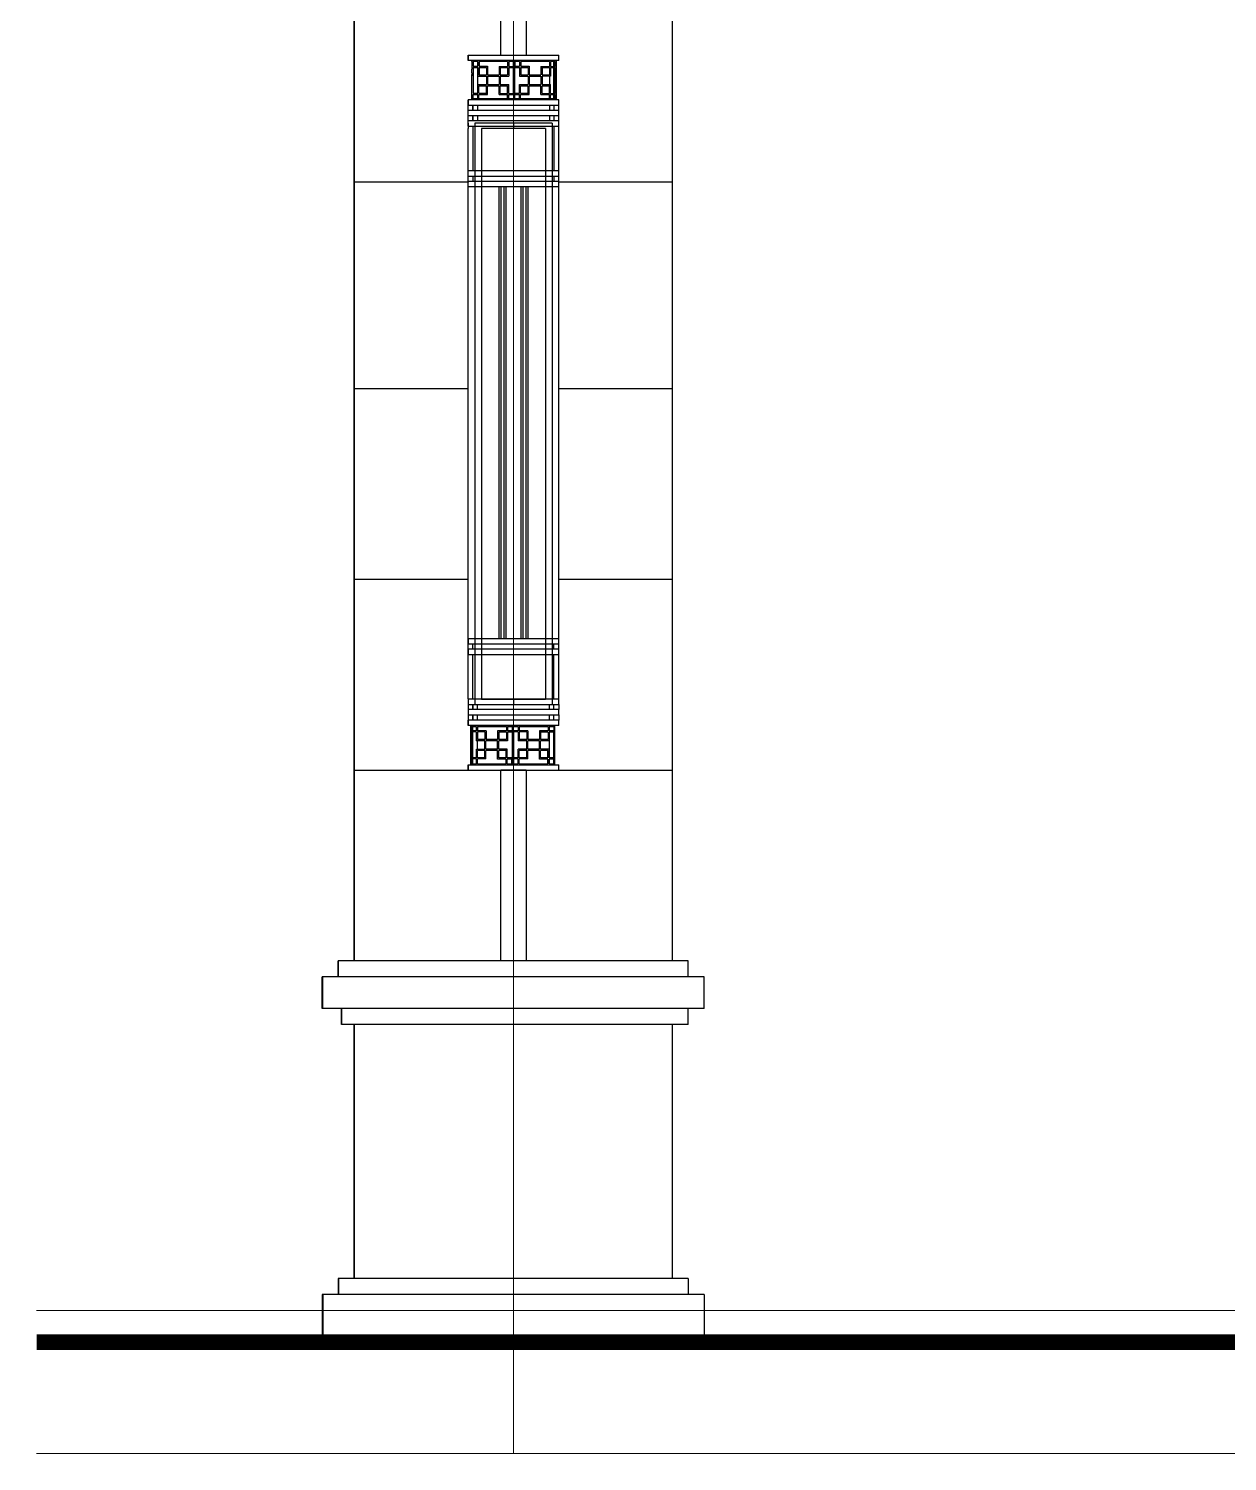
# Model space of a CAD drawing. Extents: x 1188826 to 1909461, y 608442 to 1651179.
# Drawn here: x 1651508 to 1655278, y 1027938 to 1032447 of the extents above; entities that cross this region are included whole.
import ezdxf

# ---------------------------------------------------------------- set-up
doc = ezdxf.new("R2010")
doc.units = 0
doc.header["$LTSCALE"] = 1000
doc.header["$MEASUREMENT"] = 0
doc.linetypes.add('ACAD_ISO10W100', pattern=[18.5, 12, -3, 0.5, -3])
doc.linetypes.add('DOTE', pattern=[2.42, 2, -0.2, 0.02, -0.2])
doc.layers.add('DOTE', color=19, linetype='DOTE', lineweight=9)
doc.layers.add('分缝', color=37, linetype='Continuous')
doc.layers.add('立面线', color=40, linetype='Continuous')

msp = doc.modelspace()

# ---------------------------------------------------------------- linework, layer by layer
at = {"layer": 'DOTE', "linetype": 'ACAD_ISO10W100', "ltscale": 100}
for p, q in [((1653032.7, 1034263.4), (1653032.7, 1027963.4)), ((1678232.8, 1028413.4), (1651532.8, 1028413.4)), ((1678232.8, 1027963.4), (1651532.8, 1027963.4))]:
    msp.add_line(p, q, dxfattribs=at)
at = {"layer": '分缝'}
for p, q in [((1652890.3, 1031963.4), (1652531.5, 1031963.4)), ((1653532.8, 1031963.4), (1653175.3, 1031963.4)), ((1652890.3, 1031313.4), (1652531.5, 1031313.4)), ((1653532.8, 1031313.4), (1653175.3, 1031313.4)), ((1652890.3, 1030713.4), (1652531.5, 1030713.4)), ((1653532.8, 1030713.4), (1653175.3, 1030713.4)), ((1652531.5, 1030113.4), (1652982.8, 1030113.4)), ((1653082.8, 1030113.4), (1653532.8, 1030113.4))]:
    msp.add_line(p, q, dxfattribs=at)
at = {"layer": '立面线'}
for p, q in [((1652531.5, 1029513.4), (1652531.5, 1033363.4)), ((1652531.8, 1029513.4), (1652531.8, 1033363.4)), ((1652532.5, 1029513.4), (1652532.5, 1033363.4)), ((1652532.8, 1029513.4), (1652532.8, 1033363.4)), ((1652992.8, 1032363.4), (1652992.8, 1033363.4)), ((1653072.8, 1033363.4), (1653072.8, 1032363.4)), ((1653532.8, 1029513.4), (1653532.8, 1033363.4)), ((1652890.3, 1032346.9), (1652890.3, 1032363.4)), ((1652890.3, 1032363.4), (1652890.3, 1032346.9)), ((1652890.3, 1032363.4), (1653175.3, 1032363.4)), ((1653175.3, 1032346.9), (1652890.3, 1032346.9)), ((1652902.3, 1032346.9), (1652902.3, 1032343.2)), ((1652902.3, 1032343.2), (1652902.3, 1032346.9)), ((1652902.3, 1032343.2), (1652902.3, 1032330.3)), ((1652902.3, 1032343.2), (1652902.3, 1032330.3)), ((1652906.2, 1032343.5), (1652906.2, 1032328.6)), ((1652920.9, 1032343.5), (1652906.2, 1032343.5)), ((1652919.9, 1032343.5), (1652919.9, 1032328.6)), ((1652920.9, 1032343.5), (1652920.9, 1032328.6)), ((1652924.8, 1032343.5), (1652924.8, 1032328.6)), ((1653014.5, 1032343.5), (1652924.8, 1032343.5)), ((1653014.5, 1032343.5), (1653014.5, 1032328.1)), ((1653017.9, 1032343.5), (1653017.9, 1032328.1)), ((1653033.1, 1032343.5), (1653017.9, 1032343.5)), ((1653033.1, 1032328.1), (1653033.1, 1032343.5)), ((1653033.6, 1032346.9), (1653033.6, 1032222.7)), ((1653037, 1032222.7), (1653037, 1032346.9)), ((1653037.5, 1032343.5), (1653037.5, 1032328.6)), ((1653052.2, 1032343.5), (1653037.5, 1032343.5)), ((1653052.2, 1032343.5), (1653052.2, 1032328.6)), ((1653056.1, 1032343.5), (1653056.1, 1032328.6)), ((1653145.9, 1032343.5), (1653056.1, 1032343.5)), ((1653145.7, 1032343.5), (1653145.7, 1032328.1)), ((1653145.9, 1032343.5), (1653145.9, 1032328.1)), ((1653149.2, 1032343.5), (1653149.2, 1032328.1)), ((1653164.4, 1032343.5), (1653149.2, 1032343.5)), ((1653160.3, 1032328.1), (1653160.3, 1032343.5)), ((1653163.3, 1032343.5), (1653163.3, 1032328.1)), ((1653164.4, 1032328.1), (1653164.4, 1032343.5)), ((1653168.3, 1032222.7), (1653168.3, 1032346.9)), ((1653175.3, 1032346.9), (1653175.3, 1032363.4)), ((1652902.3, 1032329.7), (1652902.3, 1032330.3)), ((1652902.3, 1032329.7), (1652902.3, 1032326.6)), ((1652902.3, 1032326.6), (1652902.3, 1032326.1)), ((1652902.3, 1032326.1), (1652902.3, 1032325.1)), ((1652902.3, 1032325.1), (1652902.3, 1032323.2)), ((1652902.3, 1032323.2), (1652902.3, 1032320.3)), ((1652902.3, 1032320.3), (1652902.3, 1032319.6)), ((1652902.3, 1032307.7), (1652902.3, 1032319.6)), ((1652902.3, 1032307.7), (1652902.3, 1032305.4)), ((1652902.3, 1032305.4), (1652902.3, 1032304.9)), ((1652902.3, 1032304.9), (1652902.3, 1032302.4)), ((1652902.3, 1032304.9), (1652902.3, 1032302.4)), ((1652902.3, 1032302.4), (1652902.3, 1032298.8)), ((1652902.3, 1032271.9), (1652902.3, 1032302.4)), ((1652902.3, 1032271.9), (1652902.3, 1032298.8)), ((1652905.7, 1032325), (1652905.7, 1032243.4)), ((1652905.7, 1032325), (1652920.9, 1032325)), ((1652906.2, 1032328.6), (1652920.9, 1032328.6)), ((1652919.9, 1032325), (1652919.9, 1032243.4)), ((1652920.9, 1032325), (1652920.9, 1032297.7)), ((1652920.9, 1032297.7), (1652948, 1032297.7)), ((1652924.8, 1032328.6), (1652951.4, 1032328.6)), ((1652924.8, 1032325), (1652948, 1032325)), ((1652924.8, 1032325), (1652924.8, 1032301.3)), ((1652924.8, 1032301.3), (1652948, 1032301.3)), ((1652948, 1032325), (1652948, 1032301.3)), ((1652948, 1032297.7), (1652948, 1032270.7)), ((1652951.4, 1032328.6), (1652951.4, 1032301.3)), ((1652951.4, 1032301.3), (1652987.9, 1032301.3)), ((1652951.4, 1032297.7), (1652951.4, 1032270.7)), ((1652951.4, 1032297.7), (1652987.9, 1032297.7)), ((1652987.9, 1032328.1), (1653014.5, 1032328.1)), ((1652987.9, 1032328.1), (1652987.9, 1032301.3)), ((1652987.9, 1032297.7), (1652987.9, 1032270.7)), ((1652991.3, 1032325), (1653014.5, 1032325)), ((1652991.3, 1032325), (1652991.3, 1032301.3)), ((1652991.3, 1032301.3), (1653014.5, 1032301.3)), ((1652991.3, 1032297.7), (1652991.3, 1032270.7)), ((1652991.3, 1032297.7), (1653017.9, 1032297.7)), ((1653014.5, 1032325), (1653014.5, 1032301.3)), ((1653017.9, 1032328.1), (1653033.1, 1032328.1)), ((1653017.9, 1032325), (1653033.1, 1032325)), ((1653017.9, 1032325), (1653017.9, 1032297.7)), ((1653033.1, 1032242.9), (1653033.1, 1032325)), ((1653037, 1032325), (1653052.2, 1032325)), ((1653037.5, 1032328.6), (1653052.2, 1032328.6)), ((1653052.2, 1032325), (1653052.2, 1032297.7)), ((1653052.2, 1032297.7), (1653079.3, 1032297.7)), ((1653056.1, 1032328.6), (1653082.7, 1032328.6)), ((1653056.1, 1032325), (1653079.3, 1032325)), ((1653056.1, 1032325), (1653056.1, 1032301.3)), ((1653056.1, 1032301.3), (1653079.3, 1032301.3)), ((1653079.3, 1032325), (1653079.3, 1032301.3)), ((1653079.3, 1032297.7), (1653079.3, 1032270.7)), ((1653082.7, 1032328.6), (1653082.7, 1032301.3)), ((1653082.7, 1032301.3), (1653119.2, 1032301.3)), ((1653082.7, 1032297.7), (1653082.7, 1032270.7)), ((1653082.7, 1032297.7), (1653119.2, 1032297.7)), ((1653119.2, 1032328.1), (1653119.2, 1032301.3)), ((1653119.2, 1032328.1), (1653145.9, 1032328.1)), ((1653119.2, 1032297.7), (1653119.2, 1032270.7)), ((1653122.6, 1032325), (1653122.6, 1032301.3)), ((1653122.6, 1032325), (1653145.7, 1032325)), ((1653122.6, 1032301.3), (1653145.9, 1032301.3)), ((1653122.6, 1032297.7), (1653122.6, 1032270.7)), ((1653149.2, 1032297.7), (1653122.6, 1032297.7)), ((1653145.7, 1032325), (1653145.7, 1032301.3)), ((1653145.7, 1032325), (1653145.9, 1032325)), ((1653145.7, 1032297.7), (1653145.7, 1032270.7)), ((1653145.9, 1032325), (1653145.9, 1032301.3)), ((1653149.2, 1032328.1), (1653164.4, 1032328.1)), ((1653149.2, 1032325), (1653149.2, 1032297.7)), ((1653149.2, 1032325), (1653164.4, 1032325)), ((1653160.3, 1032242.9), (1653160.3, 1032325)), ((1653163.3, 1032325), (1653163.3, 1032242.9)), ((1653164.4, 1032242.9), (1653164.4, 1032325)), ((1652902.3, 1032268.2), (1652902.3, 1032271.9)), ((1652902.3, 1032268.2), (1652902.3, 1032271.9)), ((1652902.3, 1032267.3), (1652902.3, 1032268.2)), ((1652902.3, 1032267.3), (1652902.3, 1032268.2)), ((1652902.3, 1032266.2), (1652902.3, 1032267.3)), ((1652902.3, 1032264.4), (1652902.3, 1032266.2)), ((1652902.3, 1032263.7), (1652902.3, 1032264.4)), ((1652902.3, 1032258.8), (1652902.3, 1032263.7)), ((1652902.3, 1032257.7), (1652902.3, 1032258.8)), ((1652902.3, 1032246.3), (1652902.3, 1032257.7)), ((1652920.3, 1032243.4), (1652920.3, 1032270.7)), ((1652920.3, 1032270.7), (1652948, 1032270.7)), ((1652923.7, 1032267.1), (1652947.5, 1032267.1)), ((1652923.7, 1032243.4), (1652923.7, 1032267.1)), ((1652947.5, 1032243.4), (1652947.5, 1032267.1)), ((1652951.4, 1032270.7), (1652987.9, 1032270.7)), ((1652951.4, 1032239.3), (1652951.4, 1032267.1)), ((1652951.4, 1032267.1), (1652987.4, 1032267.1)), ((1652987.4, 1032239.8), (1652987.4, 1032267.1)), ((1652991.3, 1032270.7), (1653018.5, 1032270.7)), ((1652991.3, 1032267.1), (1653014.5, 1032267.1)), ((1652991.3, 1032242.9), (1652991.3, 1032267.1)), ((1653014.5, 1032242.9), (1653014.5, 1032267.1)), ((1653018.5, 1032242.9), (1653018.5, 1032270.7)), ((1653051.6, 1032243.4), (1653051.6, 1032270.7)), ((1653051.6, 1032270.7), (1653079.3, 1032270.7)), ((1653055, 1032267.1), (1653078.8, 1032267.1)), ((1653055, 1032243.4), (1653055, 1032267.1)), ((1653078.8, 1032243.4), (1653078.8, 1032267.1)), ((1653082.7, 1032270.7), (1653119.2, 1032270.7)), ((1653082.7, 1032239.3), (1653082.7, 1032267.1)), ((1653082.7, 1032267.1), (1653118.7, 1032267.1)), ((1653118.7, 1032239.8), (1653118.7, 1032267.1)), ((1653122.6, 1032270.7), (1653149.8, 1032270.7)), ((1653122.6, 1032242.9), (1653122.6, 1032267.1)), ((1653122.6, 1032267.1), (1653145.7, 1032267.1)), ((1653145.7, 1032267.1), (1653145.7, 1032242.9)), ((1653145.7, 1032267.1), (1653145.9, 1032267.1)), ((1653145.9, 1032242.9), (1653145.9, 1032267.1)), ((1653149.8, 1032242.9), (1653149.8, 1032270.7)), ((1652890.3, 1032206.1), (1652890.3, 1032222.7)), ((1652890.3, 1032222.7), (1652890.3, 1032206.1)), ((1653175.3, 1032222.7), (1652890.3, 1032222.7)), ((1652902.3, 1032245.2), (1652902.3, 1032246.3)), ((1652902.3, 1032244.6), (1652902.3, 1032245.2)), ((1652902.3, 1032244.6), (1652902.3, 1032245.2)), ((1652902.3, 1032241.4), (1652902.3, 1032244.6)), ((1652902.3, 1032240.9), (1652902.3, 1032241.4)), ((1652902.3, 1032239.3), (1652902.3, 1032240.9)), ((1652902.3, 1032226), (1652902.3, 1032239.3)), ((1652902.3, 1032226), (1652902.3, 1032239.3)), ((1652902.3, 1032226), (1652902.3, 1032222.7)), ((1652902.3, 1032222.7), (1652902.3, 1032226)), ((1652905.7, 1032243.4), (1652920.3, 1032243.4)), ((1652905.7, 1032226.3), (1652905.7, 1032239.3)), ((1652905.7, 1032239.3), (1652920.3, 1032239.3)), ((1652920.3, 1032226.3), (1652905.7, 1032226.3)), ((1652919.9, 1032239.3), (1652919.9, 1032226.3)), ((1652920.3, 1032226.3), (1652920.3, 1032239.3)), ((1652923.7, 1032243.4), (1652947.5, 1032243.4)), ((1652923.7, 1032226.3), (1652923.7, 1032239.3)), ((1652923.7, 1032239.3), (1652951.4, 1032239.3)), ((1653014.5, 1032226.3), (1652923.7, 1032226.3)), ((1652987.4, 1032239.8), (1653014.5, 1032239.8)), ((1652991.3, 1032242.9), (1653014.5, 1032242.9)), ((1653014.5, 1032226.3), (1653014.5, 1032239.8)), ((1653018.5, 1032242.9), (1653033.1, 1032242.9)), ((1653018.5, 1032239.8), (1653033.1, 1032239.8)), ((1653018.5, 1032226.3), (1653018.5, 1032239.8)), ((1653033.1, 1032226.3), (1653018.5, 1032226.3)), ((1653033.1, 1032239.8), (1653033.1, 1032226.3)), ((1653037, 1032243.4), (1653051.6, 1032243.4)), ((1653037, 1032239.3), (1653051.6, 1032239.3)), ((1653051.6, 1032226.3), (1653037, 1032226.3)), ((1653051.6, 1032226.3), (1653051.6, 1032239.3)), ((1653055, 1032243.4), (1653078.8, 1032243.4)), ((1653055, 1032226.3), (1653055, 1032239.3)), ((1653055, 1032239.3), (1653082.7, 1032239.3)), ((1653145.9, 1032226.3), (1653055, 1032226.3)), ((1653118.7, 1032239.8), (1653145.7, 1032239.8)), ((1653122.6, 1032242.9), (1653145.9, 1032242.9)), ((1653145.7, 1032239.8), (1653145.7, 1032226.3)), ((1653145.7, 1032239.8), (1653145.9, 1032239.8)), ((1653145.9, 1032226.3), (1653145.9, 1032239.8)), ((1653149.8, 1032242.9), (1653164.4, 1032242.9)), ((1653149.8, 1032226.3), (1653149.8, 1032239.8)), ((1653149.8, 1032239.8), (1653164.4, 1032239.8)), ((1653164.4, 1032226.3), (1653149.8, 1032226.3)), ((1653160.3, 1032226.3), (1653160.3, 1032239.8)), ((1653163.3, 1032239.8), (1653163.3, 1032226.3)), ((1653164.4, 1032239.8), (1653164.4, 1032226.3)), ((1653175.3, 1032206.1), (1653175.3, 1032222.7)), ((1652890.3, 1032206.1), (1653175.3, 1032206.1)), ((1652890.3, 1032189.5), (1652890.3, 1032206.1)), ((1652890.3, 1032173), (1652890.3, 1032189.5)), ((1653175.3, 1032189.5), (1652890.3, 1032189.5)), ((1652890.3, 1032139.9), (1652890.3, 1032189.5)), ((1653175.3, 1032173), (1652890.3, 1032173)), ((1652905.3, 1032189.5), (1652905.3, 1032206.1)), ((1652905.3, 1032206.1), (1652905.3, 1032189.5)), ((1652905.3, 1032156.4), (1652905.3, 1032173)), ((1652905.3, 1032173), (1652905.3, 1032156.4)), ((1652919.9, 1032206.1), (1652919.9, 1032189.5)), ((1652919.9, 1032173), (1652919.9, 1032156.4)), ((1653145.7, 1032206.1), (1653145.7, 1032189.5)), ((1653145.7, 1032173), (1653145.7, 1032156.4)), ((1653160.3, 1032206.1), (1653160.3, 1032189.5)), ((1653160.3, 1032173), (1653160.3, 1032156.4)), ((1653175.3, 1032189.5), (1653175.3, 1032206.1)), ((1653175.3, 1032173), (1653175.3, 1032189.5)), ((1653175.3, 1032156.4), (1653175.3, 1032173)), ((1653175.3, 1032156.4), (1652890.3, 1032156.4)), ((1652890.3, 1032149.7), (1652890.3, 1032156.4)), ((1652890.3, 1032149.7), (1652890.3, 1032149.7)), ((1652890.3, 1032149.7), (1652890.3, 1032139.9)), ((1652890.3, 1032139.9), (1652890.3, 1032149.7)), ((1652890.3, 1032139.9), (1652890.3, 1032136.5)), ((1652890.3, 1032139.9), (1653175.3, 1032139.9)), ((1652890.3, 1032136.5), (1652890.3, 1032132.2)), ((1652890.3, 1032136.5), (1652890.3, 1032132.2)), ((1652890.3, 1031966.3), (1652890.3, 1032132.2)), ((1652905.3, 1032139.9), (1652905.3, 1031999.4)), ((1653154.2, 1032149.7), (1652911.4, 1032149.7)), ((1652911.4, 1032149.7), (1652911.4, 1030320.5)), ((1653133.1, 1032132.2), (1652932.6, 1032132.2)), ((1652932.6, 1032132.2), (1652932.6, 1030336.9)), ((1653032.8, 1032149.7), (1653032.8, 1032132.2)), ((1653133.1, 1032132.2), (1653133.1, 1030336.9)), ((1653154.2, 1032149.7), (1653154.2, 1030320.5)), ((1653160.3, 1032139.9), (1653160.3, 1031999.4)), ((1653175.3, 1031966.3), (1653175.3, 1032156.4)), ((1652890.3, 1031982.9), (1652890.3, 1031999.4)), ((1653175.3, 1031999.4), (1652890.3, 1031999.4)), ((1652890.3, 1031982.9), (1653175.3, 1031982.9)), ((1652905.3, 1031982.9), (1652905.3, 1031966.3)), ((1653160.3, 1031982.9), (1653160.3, 1031966.3)), ((1652890.3, 1031949.7), (1652890.3, 1031966.3)), ((1652890.3, 1031966.3), (1652890.3, 1031963.4)), ((1653175.3, 1031966.3), (1652890.3, 1031966.3)), ((1652890.3, 1030338), (1652890.3, 1031963.4)), ((1652890.3, 1031949.7), (1653175.3, 1031949.7)), ((1652988, 1030527.1), (1652988, 1031949.7)), ((1652993.2, 1031949.7), (1652993.2, 1030527.1)), ((1653003.8, 1030527.1), (1653003.8, 1031949.7)), ((1653009.1, 1031949.7), (1653009.1, 1030527.1)), ((1653056.6, 1030527.1), (1653056.6, 1031949.7)), ((1653061.9, 1031949.7), (1653061.9, 1030527.1)), ((1653072.4, 1030527.1), (1653072.4, 1031949.7)), ((1653077.7, 1031949.7), (1653077.7, 1030527.1)), ((1653175.3, 1031963.4), (1653175.3, 1031966.3)), ((1653175.3, 1030320.5), (1653175.3, 1031963.4)), ((1652890.3, 1030527.1), (1652890.3, 1030510.6)), ((1653175.3, 1030527.1), (1652890.3, 1030527.1)), ((1652890.3, 1030510.6), (1653175.3, 1030510.6)), ((1652905.3, 1030494), (1652905.3, 1030510.6)), ((1653160.3, 1030494), (1653160.3, 1030510.6)), ((1652890.3, 1030494), (1652890.3, 1030477.5)), ((1653175.3, 1030494), (1652890.3, 1030494)), ((1652890.3, 1030338), (1652890.3, 1030477.5)), ((1652890.3, 1030477.5), (1653175.3, 1030477.5)), ((1652905.3, 1030337), (1652905.3, 1030477.5)), ((1653160.3, 1030337), (1653160.3, 1030477.5)), ((1652890.3, 1030338), (1652890.3, 1030337)), ((1652890.3, 1030338), (1652890.3, 1030337)), ((1652890.3, 1030337), (1652890.3, 1030320.5)), ((1652890.3, 1030337), (1652890.3, 1030320.5)), ((1653175.3, 1030337), (1652890.3, 1030337)), ((1652890.3, 1030337), (1652890.3, 1030287.3)), ((1652890.3, 1030320.5), (1653175.3, 1030320.5)), ((1652905.3, 1030320.5), (1652905.3, 1030303.9)), ((1652905.3, 1030303.9), (1652905.3, 1030320.5)), ((1652919.9, 1030303.9), (1652919.9, 1030320.5)), ((1652932.6, 1030336.9), (1653133.1, 1030336.9)), ((1653032.8, 1030336.9), (1653032.8, 1030320.5)), ((1653145.7, 1030303.9), (1653145.7, 1030320.5)), ((1653160.3, 1030303.9), (1653160.3, 1030320.5)), ((1653175.3, 1030320.5), (1653175.3, 1030303.9)), ((1652890.3, 1030303.9), (1652890.3, 1030287.3)), ((1653175.3, 1030303.9), (1652890.3, 1030303.9)), ((1652890.3, 1030287.3), (1653175.3, 1030287.3)), ((1652890.3, 1030287.3), (1652890.3, 1030270.8)), ((1652890.3, 1030270.8), (1652890.3, 1030254.2)), ((1652890.3, 1030254.2), (1652890.3, 1030270.8)), ((1653175.3, 1030270.8), (1652890.3, 1030270.8)), ((1652905.3, 1030287.3), (1652905.3, 1030270.8)), ((1652905.3, 1030270.8), (1652905.3, 1030287.3)), ((1652919.9, 1030270.8), (1652919.9, 1030287.3)), ((1653145.7, 1030270.8), (1653145.7, 1030287.3)), ((1653160.3, 1030270.8), (1653160.3, 1030287.3)), ((1653175.3, 1030287.3), (1653175.3, 1030303.9)), ((1653175.3, 1030287.3), (1653175.3, 1030270.8)), ((1653175.3, 1030254.2), (1653175.3, 1030270.8)), ((1653175.3, 1030254.2), (1652890.3, 1030254.2)), ((1652897.4, 1030254.2), (1652897.4, 1030130)), ((1652901.3, 1030237.1), (1652901.3, 1030250.6)), ((1652901.3, 1030250.6), (1652915.9, 1030250.6)), ((1652915.9, 1030237.1), (1652901.3, 1030237.1)), ((1652901.3, 1030234), (1652901.3, 1030151.9)), ((1652915.9, 1030234), (1652901.3, 1030234)), ((1652902.3, 1030250.6), (1652902.3, 1030237.1)), ((1652902.3, 1030250.6), (1652902.3, 1030237.1)), ((1652902.3, 1030234), (1652902.3, 1030232.3)), ((1652902.3, 1030234), (1652902.3, 1030232.3)), ((1652902.3, 1030232.3), (1652902.3, 1030221.5)), ((1652902.3, 1030232.3), (1652902.3, 1030221.5)), ((1652905.3, 1030237.1), (1652905.3, 1030250.6)), ((1652905.3, 1030151.9), (1652905.3, 1030234)), ((1652915.9, 1030250.6), (1652915.9, 1030237.1)), ((1652915.9, 1030234), (1652915.9, 1030206.2)), ((1652919.8, 1030250.6), (1652919.8, 1030237.1)), ((1652919.8, 1030250.6), (1653010.7, 1030250.6)), ((1652947, 1030237.1), (1652919.8, 1030237.1)), ((1652919.8, 1030234), (1652919.8, 1030209.8)), ((1652943.1, 1030234), (1652919.8, 1030234)), ((1652919.9, 1030237.1), (1652919.9, 1030250.6)), ((1652919.9, 1030209.8), (1652919.9, 1030234)), ((1652943.1, 1030234), (1652943.1, 1030209.8)), ((1652947, 1030237.1), (1652947, 1030209.8)), ((1652983, 1030237.6), (1652983, 1030209.8)), ((1653010.7, 1030237.6), (1652983, 1030237.6)), ((1652986.9, 1030233.5), (1652986.9, 1030209.8)), ((1653010.7, 1030233.5), (1652986.9, 1030233.5)), ((1653010.7, 1030250.6), (1653010.7, 1030237.6)), ((1653010.7, 1030233.5), (1653010.7, 1030209.8)), ((1653014.1, 1030250.6), (1653014.1, 1030237.6)), ((1653014.1, 1030250.6), (1653028.7, 1030250.6)), ((1653028.7, 1030237.6), (1653014.1, 1030237.6)), ((1653014.1, 1030233.5), (1653014.1, 1030206.2)), ((1653028.7, 1030233.5), (1653014.1, 1030233.5)), ((1653028.7, 1030254.2), (1653028.7, 1030130)), ((1653032, 1030130), (1653032, 1030254.2)), ((1653032.6, 1030237.1), (1653032.6, 1030250.6)), ((1653032.6, 1030250.6), (1653047.2, 1030250.6)), ((1653047.2, 1030237.1), (1653032.6, 1030237.1)), ((1653047.2, 1030234), (1653032.6, 1030234)), ((1653032.6, 1030234), (1653032.6, 1030151.9)), ((1653047.2, 1030250.6), (1653047.2, 1030237.1)), ((1653047.2, 1030234), (1653047.2, 1030206.2)), ((1653051.1, 1030250.6), (1653142, 1030250.6)), ((1653051.1, 1030250.6), (1653051.1, 1030237.1)), ((1653078.3, 1030237.1), (1653051.1, 1030237.1)), ((1653074.4, 1030234), (1653051.1, 1030234)), ((1653051.1, 1030234), (1653051.1, 1030209.8)), ((1653074.4, 1030234), (1653074.4, 1030209.8)), ((1653078.3, 1030237.1), (1653078.3, 1030209.8)), ((1653114.3, 1030237.6), (1653114.3, 1030209.8)), ((1653142, 1030237.6), (1653114.3, 1030237.6)), ((1653118.2, 1030233.5), (1653118.2, 1030209.8)), ((1653142, 1030233.5), (1653118.2, 1030233.5)), ((1653142, 1030250.6), (1653142, 1030237.6)), ((1653142, 1030233.5), (1653142, 1030209.8)), ((1653145.4, 1030250.6), (1653145.4, 1030237.6)), ((1653145.4, 1030250.6), (1653160, 1030250.6)), ((1653160, 1030237.6), (1653145.4, 1030237.6)), ((1653145.4, 1030233.5), (1653145.4, 1030206.2)), ((1653160, 1030233.5), (1653145.4, 1030233.5)), ((1653145.7, 1030237.6), (1653145.7, 1030250.6)), ((1653145.7, 1030151.9), (1653145.7, 1030233.5)), ((1653160, 1030250.6), (1653160, 1030237.6)), ((1653160, 1030151.9), (1653160, 1030233.5)), ((1653163.3, 1030130), (1653163.3, 1030254.2)), ((1652902.3, 1030221.5), (1652902.3, 1030219.8)), ((1652902.3, 1030219.8), (1652902.3, 1030216.8)), ((1652902.3, 1030216.8), (1652902.3, 1030216.6)), ((1652902.3, 1030216.6), (1652902.3, 1030210.3)), ((1652902.3, 1030210.3), (1652902.3, 1030208.6)), ((1652902.3, 1030210.3), (1652902.3, 1030208.6)), ((1652902.3, 1030208.6), (1652902.3, 1030208.4)), ((1652902.3, 1030208.4), (1652902.3, 1030205)), ((1652902.3, 1030208.4), (1652902.3, 1030151.9)), ((1652902.3, 1030205), (1652902.3, 1030186.9)), ((1652902.3, 1030186.9), (1652902.3, 1030178.1)), ((1652943.1, 1030206.2), (1652915.9, 1030206.2)), ((1652916.5, 1030151.9), (1652916.5, 1030179.2)), ((1652916.5, 1030179.2), (1652943.1, 1030179.2)), ((1652943.1, 1030209.8), (1652919.8, 1030209.8)), ((1652919.9, 1030179.2), (1652919.9, 1030206.2)), ((1652943.1, 1030179.2), (1652943.1, 1030206.2)), ((1652946.4, 1030179.2), (1652946.4, 1030206.2)), ((1652983, 1030206.2), (1652946.4, 1030206.2)), ((1652983, 1030179.2), (1652946.4, 1030179.2)), ((1652983, 1030209.8), (1652947, 1030209.8)), ((1652983, 1030179.2), (1652983, 1030206.2)), ((1652986.3, 1030179.2), (1652986.3, 1030206.2)), ((1653014.1, 1030206.2), (1652986.3, 1030206.2)), ((1653013.5, 1030179.2), (1652986.3, 1030179.2)), ((1653010.7, 1030209.8), (1652986.9, 1030209.8)), ((1653013.5, 1030151.9), (1653013.5, 1030179.2)), ((1653074.4, 1030206.2), (1653047.2, 1030206.2)), ((1653047.8, 1030151.9), (1653047.8, 1030179.2)), ((1653074.4, 1030179.2), (1653047.8, 1030179.2)), ((1653074.4, 1030209.8), (1653051.1, 1030209.8)), ((1653074.4, 1030179.2), (1653074.4, 1030206.2)), ((1653077.7, 1030179.2), (1653077.7, 1030206.2)), ((1653114.3, 1030206.2), (1653077.7, 1030206.2)), ((1653114.3, 1030179.2), (1653077.7, 1030179.2)), ((1653114.3, 1030209.8), (1653078.3, 1030209.8)), ((1653114.3, 1030179.2), (1653114.3, 1030206.2)), ((1653117.6, 1030179.2), (1653117.6, 1030206.2)), ((1653145.4, 1030206.2), (1653117.6, 1030206.2)), ((1653144.8, 1030179.2), (1653117.6, 1030179.2)), ((1653142, 1030209.8), (1653118.2, 1030209.8)), ((1653144.8, 1030151.9), (1653144.8, 1030179.2)), ((1652916.5, 1030151.9), (1652901.3, 1030151.9)), ((1652901.3, 1030148.8), (1652901.3, 1030133.3)), ((1652916.5, 1030148.8), (1652901.3, 1030148.8)), ((1652902.3, 1030174.4), (1652902.3, 1030178.1)), ((1652902.3, 1030151.9), (1652902.3, 1030174.4)), ((1652902.3, 1030151.9), (1652902.3, 1030174.4)), ((1652902.3, 1030147.1), (1652902.3, 1030148.8)), ((1652902.3, 1030147.1), (1652902.3, 1030148.8)), ((1652902.3, 1030147.1), (1652902.3, 1030146.6)), ((1652902.3, 1030146.4), (1652902.3, 1030146.6)), ((1652902.3, 1030143.2), (1652902.3, 1030146.4)), ((1652902.3, 1030134), (1652902.3, 1030143.2)), ((1652902.3, 1030133.6), (1652902.3, 1030134)), ((1652902.3, 1030133.6), (1652902.3, 1030134)), ((1652902.3, 1030133.3), (1652902.3, 1030133.6)), ((1652902.3, 1030133.6), (1652902.3, 1030133.3)), ((1652905.3, 1030133.3), (1652905.3, 1030148.8)), ((1652916.5, 1030133.3), (1652916.5, 1030148.8)), ((1652919.8, 1030151.9), (1652919.8, 1030175.6)), ((1652943.1, 1030175.6), (1652919.8, 1030175.6)), ((1652943.1, 1030151.9), (1652919.8, 1030151.9)), ((1652919.8, 1030133.3), (1652919.8, 1030148.8)), ((1652946.4, 1030148.8), (1652919.8, 1030148.8)), ((1652919.9, 1030151.9), (1652919.9, 1030175.6)), ((1652919.9, 1030133.3), (1652919.9, 1030148.8)), ((1652943.1, 1030151.9), (1652943.1, 1030175.6)), ((1652983, 1030175.6), (1652946.4, 1030175.6)), ((1652946.4, 1030148.8), (1652946.4, 1030175.6)), ((1652983, 1030148.3), (1652983, 1030175.6)), ((1653009.6, 1030148.3), (1652983, 1030148.3)), ((1653009.6, 1030175.6), (1652986.3, 1030175.6)), ((1652986.3, 1030151.9), (1652986.3, 1030175.6)), ((1653009.6, 1030151.9), (1652986.3, 1030151.9)), ((1653009.6, 1030151.9), (1653009.6, 1030175.6)), ((1653009.6, 1030133.3), (1653009.6, 1030148.3)), ((1653028.7, 1030151.9), (1653013.5, 1030151.9)), ((1653013.5, 1030133.3), (1653013.5, 1030148.3)), ((1653028.1, 1030148.3), (1653013.5, 1030148.3)), ((1653028.1, 1030133.3), (1653028.1, 1030148.3)), ((1653047.8, 1030151.9), (1653032.6, 1030151.9)), ((1653047.8, 1030148.8), (1653032.6, 1030148.8)), ((1653032.6, 1030148.8), (1653032.6, 1030133.3)), ((1653047.8, 1030133.3), (1653047.8, 1030148.8)), ((1653074.4, 1030175.6), (1653051.1, 1030175.6)), ((1653051.1, 1030151.9), (1653051.1, 1030175.6)), ((1653074.4, 1030151.9), (1653051.1, 1030151.9)), ((1653077.7, 1030148.8), (1653051.1, 1030148.8)), ((1653051.1, 1030133.3), (1653051.1, 1030148.8)), ((1653074.4, 1030151.9), (1653074.4, 1030175.6)), ((1653114.3, 1030175.6), (1653077.7, 1030175.6)), ((1653077.7, 1030148.8), (1653077.7, 1030175.6)), ((1653114.3, 1030148.3), (1653114.3, 1030175.6)), ((1653140.9, 1030148.3), (1653114.3, 1030148.3)), ((1653140.9, 1030175.6), (1653117.6, 1030175.6)), ((1653117.6, 1030151.9), (1653117.6, 1030175.6)), ((1653140.9, 1030151.9), (1653117.6, 1030151.9)), ((1653140.9, 1030151.9), (1653140.9, 1030175.6)), ((1653140.9, 1030133.3), (1653140.9, 1030148.3)), ((1653160, 1030151.9), (1653144.8, 1030151.9)), ((1653144.8, 1030133.3), (1653144.8, 1030148.3)), ((1653159.4, 1030148.3), (1653144.8, 1030148.3)), ((1653145.7, 1030133.3), (1653145.7, 1030148.3)), ((1653159.4, 1030133.3), (1653159.4, 1030148.3)), ((1652890.3, 1030130), (1652890.3, 1030113.5)), ((1652890.3, 1030130), (1653175.3, 1030130)), ((1652890.3, 1030113.5), (1652890.3, 1030130)), ((1652901.3, 1030133.3), (1652916.5, 1030133.3)), ((1652919.8, 1030133.3), (1653009.6, 1030133.3)), ((1652982.8, 1030113.4), (1652992.8, 1030113.5)), ((1652992.8, 1029513.4), (1652992.8, 1030113.5)), ((1652992.8, 1030113.5), (1653072.8, 1030113.5)), ((1653072.8, 1030113.4), (1652992.8, 1030113.4)), ((1653013.5, 1030133.3), (1653028.1, 1030133.3)), ((1653032.6, 1030133.3), (1653047.8, 1030133.3)), ((1653051.1, 1030133.3), (1653140.9, 1030133.3)), ((1653072.8, 1030113.5), (1653072.8, 1029513.4)), ((1653072.8, 1030113.5), (1653082.8, 1030113.4)), ((1653144.8, 1030133.3), (1653159.4, 1030133.3)), ((1653175.3, 1030113.5), (1653175.3, 1030130)), ((1652481.5, 1029463.4), (1652481.5, 1029513.4)), ((1653582.8, 1029513.4), (1652481.5, 1029513.4)), ((1652481.8, 1029463.4), (1652481.8, 1029513.4)), ((1652482.5, 1029463.4), (1652482.5, 1029513.4)), ((1652482.8, 1029463.4), (1652482.8, 1029513.4)), ((1653582.8, 1029463.4), (1653582.8, 1029513.4)), ((1652431.5, 1029363.4), (1652431.5, 1029463.4)), ((1653632.8, 1029463.4), (1652431.5, 1029463.4)), ((1652431.8, 1029363.4), (1652431.8, 1029463.4)), ((1652432.5, 1029363.4), (1652432.5, 1029463.4)), ((1652432.8, 1029363.4), (1652432.8, 1029463.4)), ((1653632.8, 1029363.4), (1653632.8, 1029463.4)), ((1653632.8, 1029363.4), (1652431.5, 1029363.4)), ((1652491.5, 1029313.4), (1652491.5, 1029363.4)), ((1652491.8, 1029313.4), (1652491.8, 1029363.4)), ((1652492.5, 1029313.4), (1652492.5, 1029363.4)), ((1652492.8, 1029313.4), (1652492.8, 1029363.4)), ((1653582.8, 1029313.4), (1653582.8, 1029363.4)), ((1653582.8, 1029313.4), (1652491.5, 1029313.4)), ((1652531.5, 1028513.4), (1652531.5, 1029313.4)), ((1652531.8, 1028513.4), (1652531.8, 1029313.4)), ((1652532.5, 1028513.4), (1652532.5, 1029313.4)), ((1652532.8, 1028513.4), (1652532.8, 1029313.4)), ((1653532.8, 1028513.4), (1653532.8, 1029313.4)), ((1652481.5, 1028513.4), (1652481.5, 1028463.4)), ((1653582.8, 1028513.4), (1652481.5, 1028513.4)), ((1652481.8, 1028513.4), (1652481.8, 1028463.4)), ((1652482.5, 1028513.4), (1652482.5, 1028463.4)), ((1652482.8, 1028513.4), (1652482.8, 1028463.4)), ((1653582.8, 1028513.4), (1653582.8, 1028463.4)), ((1652431.5, 1028463.4), (1652431.5, 1028309.5)), ((1653632.8, 1028463.4), (1652431.5, 1028463.4)), ((1652431.8, 1028463.4), (1652431.8, 1028313.4)), ((1652432.5, 1028463.4), (1652432.5, 1028313.4)), ((1652432.8, 1028463.4), (1652432.8, 1028313.4)), ((1653632.8, 1028463.4), (1653632.8, 1028313.4)), ((1651589.1, 1028313.4), (1652431.5, 1028313.4)), ((1653632.8, 1028313.4), (1657884.4, 1028313.4))]:
    msp.add_line(p, q, dxfattribs=at)
at = {"layer": '立面线', "color": 0, "const_width": 50}
msp.add_lwpolyline([(1651532.8, 1028313.4), (1652432.5, 1028313.4), (1652432.5, 1028313.4), (1653632.8, 1028313.4), (1653632.8, 1028313.4), (1657880.8, 1028313.4), (1657884.1, 1027963.4), (1671884.4, 1027963.4), (1671884.4, 1028313.4), (1678232.8, 1028313.4)], dxfattribs=at)

doc.saveas('drawing.dxf')
